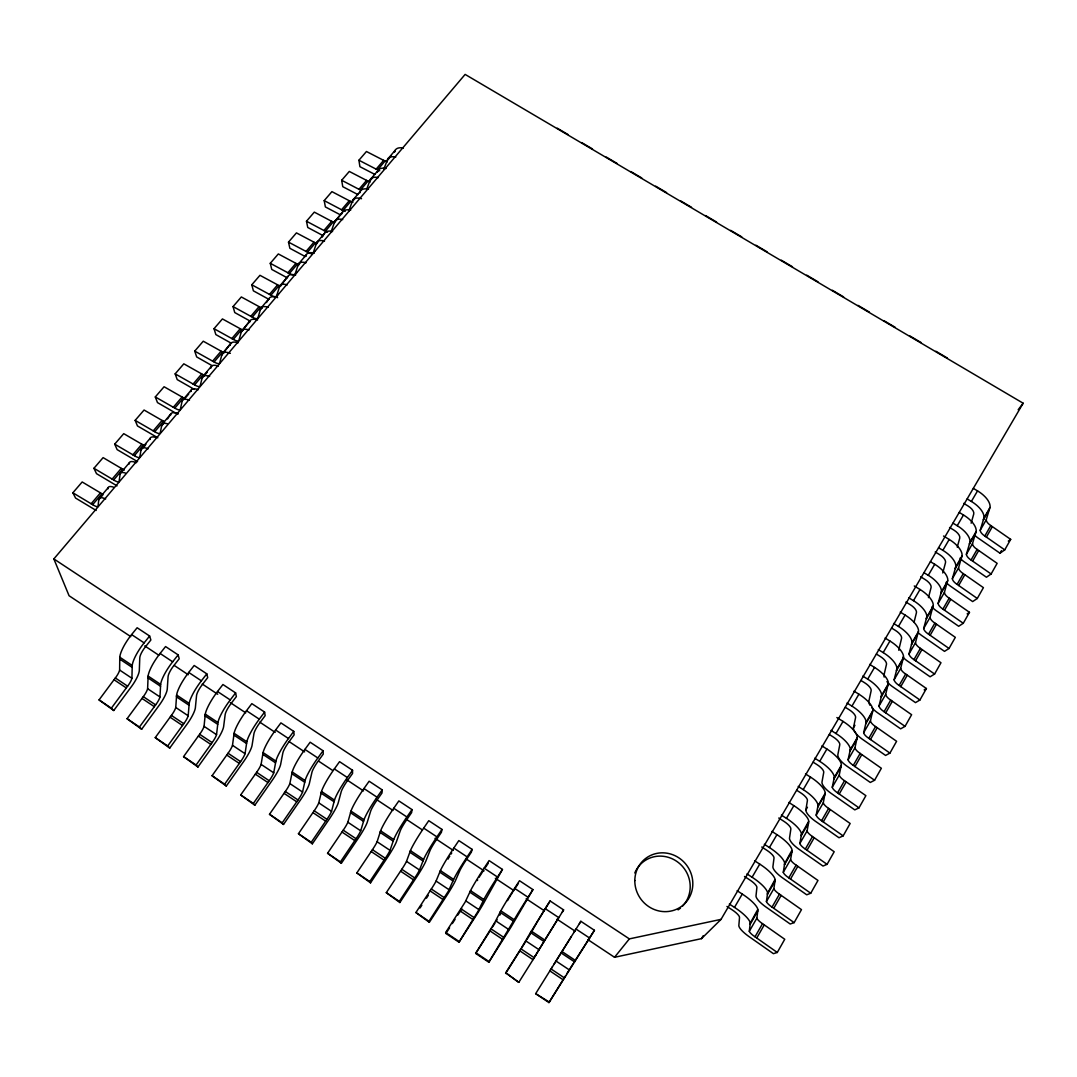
<?xml version="1.0" encoding="UTF-8"?>
<svg xmlns="http://www.w3.org/2000/svg" width="1077" height="1077" viewBox="0 0 1077 1077"><rect width="100%" height="100%" fill="white"/><g stroke="black" fill="none" stroke-linecap="round" stroke-linejoin="round"><path stroke-width="1.5" d="M839.239 775.09A8.912 3.11 30.6 0 0 844.516 780.704L865.881 795.661L858.988 807.844L837.556 792.834A8.939 3.056 30.7 0 1 832.252 787.233L839.239 775.09L841.366 764.589A22.684 8.024 30.9 0 0 835.362 755.529L833.49 753.86A22.684 8.024 30.9 0 0 826.894 749.04L821.926 745.917M113.745 710.524L99.057 699.915L115.333 677.971A9.114 2.571 -54.2 0 0 119.628 670.056L119.776 657.212L132.229 665.492L131.919 678.254A9.114 2.504 -54.3 0 1 127.611 686.17L111.375 708.181L113.745 710.524L130.613 687.705A18.605 5.116 -54.3 0 0 139.31 670.634L139.781 657.872A10.891 3.029 -54.6 0 1 145.408 646.833L150.874 640.007L149.622 636.022L137.129 627.756L131.609 634.582A23.061 6.597 -54.5 0 0 126.615 641.515L125.147 643.884A23.061 6.597 -54.5 0 0 119.87 656.364L119.749 659.097L132.175 667.377M854.963 747.801A8.831 3.231 30.4 0 0 860.16 753.415L881.363 768.264L874.578 780.26L853.307 765.37A8.872 3.177 30.5 0 1 848.07 759.756L854.963 747.801L857.279 736.991A22.509 8.32 30.7 0 0 851.409 727.864L849.565 726.181A22.509 8.32 30.7 0 0 843.022 721.402L836.856 717.538M141.652 729.25L127.073 718.722L143.281 696.644A9.128 2.423 -54.5 0 0 147.616 688.715L148.114 676.073L160.635 684.407L159.975 696.954A9.141 2.342 -54.6 0 1 155.626 704.883L139.458 727.015L141.652 729.25L158.44 706.297A18.659 4.779 -54.6 0 0 167.258 689.24L168.079 676.666A10.932 2.841 -54.9 0 1 173.787 665.653L179.213 658.761L178.136 654.883L165.562 646.563L160.096 653.456A23.115 6.179 -54.8 0 0 155.115 660.416L153.634 662.799A23.115 6.179 -54.8 0 0 148.236 675.252L148.047 677.931L160.54 686.251M870.431 720.917A8.764 3.339 30.1 0 0 875.561 726.558L896.602 741.286L889.925 753.106L868.816 738.324A8.804 3.285 30.2 0 1 863.66 732.697L870.431 720.917L872.949 709.824A22.334 8.616 30.5 0 0 867.214 700.615L865.383 698.946A22.334 8.616 30.5 0 0 858.894 694.194L853.994 691.138M885.671 694.45A8.71 3.446 29.9 0 0 890.733 700.104L911.613 714.711L905.043 726.356L884.082 711.695A8.737 3.393 30 0 1 878.994 706.041L885.671 694.45L888.39 683.074A22.159 8.885 30.2 0 0 882.777 673.798L880.959 672.129A22.159 8.885 30.2 0 0 874.537 667.417L869.664 664.388M514.241 919.745L500.845 910.832L495.03 922.033L475.671 953.414L488.81 962.232L514.618 919.071A23.923 0.714 -57.7 0 1 521.753 907.197L523.287 904.734A23.923 0.714 -57.7 0 1 528.026 897.249L532.927 889.602L519.491 880.717L514.564 888.337A23.896 0.915 -57.6 0 0 509.825 895.795L508.29 898.258A23.896 0.915 -57.6 0 0 501.222 910.146L500.091 912.3L513.46 921.198M363.528 821.388L350.537 812.731L351.25 810.348A23.559 3.204 -56.5 0 1 357.604 798.219L359.112 795.795A23.559 3.204 -56.5 0 1 363.959 788.539L369.128 781.229L382.187 789.872L381.998 792.995L376.883 800.278A11.133 1.414 -56.6 0 0 370.636 811.237L367.217 822.343A19.009 2.396 -56.4 0 1 357.577 839.279L341.369 863.283L327.57 853.253L343.226 830.179A9.303 1.252 -56.3 0 0 347.858 822.236L350.994 811.102L364.013 819.759L360.714 830.811A9.316 1.171 -56.4 0 1 356.056 838.741L340.44 861.883L341.369 863.283M169.722 748.084L155.25 737.624L171.378 715.411A9.154 2.262 -54.7 0 0 175.753 707.481L176.615 695.042L189.215 703.429L188.179 715.774A9.168 2.181 -54.9 0 1 183.79 723.69L167.702 745.971L169.722 748.084L186.429 724.983A18.713 4.456 -54.9 0 0 195.354 707.952L196.539 695.58A10.958 2.639 -55.1 0 1 202.328 684.568L207.699 677.621L206.797 673.839L194.17 665.492L188.731 672.438A23.182 5.775 -55 0 0 183.777 679.439L182.296 681.822A23.182 5.775 -55 0 0 176.749 694.234L176.493 696.873L189.054 705.233M900.682 668.373A8.643 3.554 29.6 0 0 905.676 674.04L926.408 688.526L919.933 699.996L899.12 685.457A8.67 3.5 29.7 0 1 894.112 679.802L900.682 668.373L903.576 656.728A21.984 9.154 30 0 0 898.097 647.385L896.306 645.715A21.984 9.154 30 0 0 889.925 641.03L885.079 638.042M915.477 642.7A8.576 3.648 29.3 0 0 920.391 648.367L940.975 662.745L934.594 674.04L913.942 659.622A8.603 3.608 29.5 0 1 909.001 653.954L915.477 642.7L918.546 630.785A21.823 9.41 29.8 0 0 913.188 621.375L911.411 619.706A21.823 9.41 29.8 0 0 905.084 615.061L900.264 612.099M105.694 498.907A22.307 5.56 38.2 0 0 98.922 498.355L98.02 506.486A8.697 2.127 38.4 0 1 92.649 504.655L72.873 492.795L82.175 481.971L101.938 493.751A8.67 2.194 38.5 0 0 102.705 494.208M930.043 617.39A8.508 3.743 29.1 0 0 934.89 623.085L955.326 637.342L949.039 648.475L928.536 634.165A8.535 3.702 29.2 0 1 923.662 628.483L930.043 617.39L933.288 605.234A21.661 9.666 29.5 0 0 928.037 595.756L926.287 594.1A21.661 9.666 29.5 0 0 920.014 589.482L914.279 585.969M167.514 418.926L170.947 413.689A21.715 6.637 38.9 0 1 178.042 413.635M197.939 767.026L183.575 756.633L199.635 734.272A9.181 2.1 -55 0 0 204.051 726.342L205.276 714.118L217.944 722.546L216.544 734.676A9.195 2.019 -55.1 0 1 212.115 742.605L196.095 765.02L197.939 767.026L214.565 743.776A18.753 4.12 -55.1 0 0 223.612 726.76L225.16 714.589A10.985 2.437 -55.4 0 1 231.016 703.591L236.361 696.59L235.621 692.915L222.926 684.514L217.527 691.515A23.236 5.358 -55.3 0 0 212.586 698.556L211.105 700.952A23.236 5.358 -55.3 0 0 205.438 713.311L205.101 715.922L217.729 724.323M944.394 592.458A8.454 3.837 28.8 0 0 949.187 598.166L969.475 612.315L963.269 623.287L942.913 609.084A8.481 3.796 28.9 0 1 938.107 603.389L944.394 592.458L947.814 580.072A21.5 9.908 29.3 0 0 942.685 570.527L940.948 568.858A21.5 9.908 29.3 0 0 934.715 564.281L930.434 561.682M757.925 909.877L756.862 918.156A9.276 2.464 31.8 0 0 762.529 923.676L784.743 939.265L777.284 952.458L755.004 936.802A9.303 2.41 31.9 0 1 749.296 931.309L750.252 923.164L757.858 909.325A23.613 6.381 32.1 0 0 751.127 900.735L749.148 899.053A23.613 6.381 32.1 0 0 742.268 894.058L737.139 890.733M958.543 567.902A8.387 3.931 28.6 0 0 963.269 573.61L983.409 587.652L977.297 598.462L957.09 584.367A8.414 3.891 28.7 0 1 952.351 578.659L958.543 567.902L962.124 555.261A21.352 10.137 29 0 0 957.103 545.662L955.38 544.006A21.352 10.137 29 0 0 949.2 539.456L943.533 536.023M132.229 665.492L132.323 664.657A23.088 6.408 -54.6 0 1 137.668 652.204L139.135 649.821A23.088 6.408 -54.6 0 1 144.116 642.875L149.622 636.022M393.172 841.124L380.114 832.427L380.908 830.084A23.627 2.76 -56.7 0 1 387.397 817.995L388.905 815.558A23.627 2.76 -56.7 0 1 393.738 808.275L398.853 800.911L411.993 809.594L411.616 812.596L406.554 819.947A11.16 1.212 -56.8 0 0 400.227 830.892L396.417 841.77A19.063 2.033 -56.7 0 1 386.643 858.692L370.528 882.844L356.85 872.908L372.427 849.672A9.33 1.077 -56.5 0 0 377.098 841.743L380.625 830.825L393.724 839.535L390.022 850.359A9.343 0.996 -56.7 0 1 385.324 858.288L369.788 881.578L370.528 882.844M125.444 473.045A22.132 5.883 38.4 0 0 120.247 473.288L119.049 481.715A8.643 2.262 38.6 0 1 113.664 479.979L93.941 468.293L103.109 457.631L122.805 469.235A8.603 2.316 38.7 0 0 124.299 470.097M972.477 543.683A8.333 4.012 28.3 0 0 977.135 549.405L997.14 563.338L991.123 573.987L971.064 560.013A8.347 3.985 28.4 0 1 966.379 554.292L972.477 543.683L976.22 530.826A21.19 10.366 28.8 0 0 971.306 521.174L969.61 519.518A21.19 10.366 28.8 0 0 963.471 514.994L959.257 512.45M226.305 786.062L212.061 775.736L228.041 753.24A9.208 1.925 -55.3 0 0 232.497 745.311L234.099 733.302L246.835 741.77L245.058 753.698A9.222 1.858 -55.4 0 1 240.588 761.627L224.649 784.191L226.305 786.062L242.85 762.664A18.807 3.783 -55.4 0 0 252.018 745.661L253.93 733.706A11.012 2.248 -55.6 0 1 259.867 722.707L265.157 715.653L264.605 712.085L251.83 703.644L246.485 710.712A23.304 4.941 -55.5 0 0 241.571 717.794L240.077 720.19A23.304 4.941 -55.5 0 0 234.274 732.508L233.857 735.066L246.566 743.52M986.222 519.828A8.266 4.106 28 0 0 990.813 525.549L1010.684 539.375L1004.747 549.876L984.822 536.009A8.293 4.066 28.1 0 1 980.205 530.288L986.222 519.828L990.113 506.755A21.042 10.582 28.5 0 0 985.307 497.035L983.624 495.393A21.042 10.582 28.5 0 0 977.539 490.897L973.339 488.379M775.157 880.003L773.865 888.633A9.195 2.612 31.6 0 0 779.452 894.166L801.476 909.634L794.153 922.612L772.047 907.09A9.235 2.544 31.7 0 1 766.42 901.57L767.605 893.089L775.103 879.438A23.425 6.731 31.8 0 0 768.52 870.741L766.568 869.058A23.425 6.731 31.8 0 0 759.743 864.117L754.654 860.819M160.635 684.407L160.756 683.585A23.142 6.004 -54.9 0 1 166.221 671.159L167.702 668.777A23.142 6.004 -54.9 0 1 172.67 661.803L178.136 654.883M148.222 448.786A21.957 6.193 38.6 0 0 141.262 448.597L139.768 457.308A8.576 2.383 38.8 0 1 134.342 455.665L114.701 444.155L123.734 433.654L143.349 445.084A8.549 2.437 38.9 0 0 144.843 445.932M792.107 850.615L790.599 859.567A9.128 2.733 31.3 0 0 796.105 865.127L817.968 880.461L810.739 893.237L788.808 877.849A9.154 2.679 31.4 0 1 783.275 872.303L784.675 863.485L792.066 850.022A23.223 7.081 31.6 0 0 785.645 841.245L783.706 839.562A23.223 7.081 31.6 0 0 776.948 834.648L771.872 831.39M805.515 773.946L810.51 777.123A22.859 7.727 31.2 0 1 817.16 781.969L819.045 783.652A22.859 7.727 31.2 0 1 825.197 792.618L823.286 802.809A8.979 2.989 30.8 0 0 828.63 808.396L850.157 823.488L843.156 835.873L839.01 837.758L816.554 822.061A18.39 5.991 31 0 1 805.865 809.971L807.413 800.507A10.824 3.581 31.3 0 0 800.44 792.659L796.711 790.276M254.832 805.206L240.696 794.961L256.595 772.317A9.235 1.764 -55.5 0 0 261.105 764.387L263.084 752.594L275.874 761.102L273.733 772.815A9.235 1.683 -55.6 0 1 269.21 780.744L253.351 803.455L254.832 805.206L271.296 781.66A18.861 3.446 -55.7 0 0 280.585 764.67L282.861 752.931A11.039 2.046 -55.9 0 1 288.878 741.945L294.129 734.824L293.752 731.377L280.909 722.882L275.604 730.004A23.371 4.51 -55.8 0 0 270.704 737.126L269.21 739.536A23.371 4.51 -55.8 0 0 263.273 751.8L262.788 754.317L275.564 762.826M221.606 355.316L230.801 343.361A21.244 7.485 39.5 0 1 238.138 342.823M189.215 703.429L189.35 702.608A23.209 5.587 -55.1 0 1 194.95 690.236L196.431 687.84A23.209 5.587 -55.1 0 1 201.386 680.826L206.797 673.839M808.787 821.697L807.077 830.973A9.047 2.868 31.1 0 0 812.502 836.533L834.19 851.745L827.082 864.333L805.313 849.066A9.087 2.814 31.2 0 1 799.861 843.493L801.476 834.365L808.76 821.091A23.048 7.404 31.4 0 0 802.473 812.22L800.561 810.537A23.048 7.404 31.4 0 0 793.857 805.65L788.835 802.446M167.312 423.746A21.796 6.502 38.8 0 0 161.94 424.284L160.177 433.277A8.508 2.491 39 0 1 154.725 431.715L135.15 420.38L144.062 410.027L163.596 421.295A8.481 2.544 39.1 0 0 164.35 421.74M241.046 332.456L250.16 320.596A21.082 7.741 39.7 0 1 257.578 319.923M843.156 835.873L821.563 820.728A9.006 2.935 30.9 0 1 816.178 815.141L818.008 805.704L825.197 793.237M170.503 415.399L170.745 414.12L161.752 424.701M422.992 860.981L409.852 852.23L410.727 849.928A23.694 2.302 -56.9 0 1 417.364 837.893L418.886 835.456A23.694 2.302 -56.9 0 1 423.692 828.119L428.767 820.687L441.974 829.425L441.408 832.306L436.387 839.723A11.201 0.996 -57 0 0 429.979 850.655L425.778 861.317A19.117 1.669 -56.9 0 1 415.884 878.213L399.85 902.526L386.293 892.658L401.788 869.287A9.356 0.902 -56.8 0 0 406.514 861.344L410.431 850.655L423.598 859.419L419.505 870.014A9.37 0.821 -56.9 0 1 414.753 877.943L399.311 901.395L399.85 902.526M283.52 824.457L269.492 814.279L285.311 791.501A9.262 1.589 -55.8 0 0 289.861 783.571L292.217 771.98L305.087 780.556L302.57 792.039A9.262 1.521 -55.9 0 1 298.006 799.969L282.214 822.828L283.52 824.457L299.904 800.763A18.901 3.096 -55.9 0 0 309.301 783.787L311.953 772.249A11.08 1.831 -56.1 0 1 318.052 761.277L323.262 754.102L323.073 750.763L310.149 742.215L304.899 749.404A23.425 4.079 -56 0 0 300.012 756.566L298.504 758.989A23.425 4.079 -56 0 0 292.432 771.213L291.867 773.69L304.724 782.239M217.944 722.546L218.106 721.738A23.263 5.17 -55.4 0 1 223.828 709.406L225.322 707.01A23.263 5.17 -55.4 0 1 230.249 699.942L235.621 692.915M889.925 753.106L885.59 755.435L863.633 740.128A17.959 6.704 30.2 0 1 853.442 727.864L855.582 717.551A10.582 4.012 30.6 0 0 848.945 709.581L845.283 707.293M189.471 400.173A21.634 6.799 39 0 0 182.323 400.321L180.276 409.583A8.441 2.612 39.2 0 1 174.811 408.116L155.303 396.955L164.081 386.751L183.548 397.844A8.414 2.666 39.3 0 0 185.029 398.678M832.252 787.233L834.285 777.486L841.366 765.222M848.07 759.756L850.292 749.727L857.265 737.637M209.625 376.425A21.473 7.081 39.2 0 0 202.409 376.721L200.093 386.253A8.374 2.719 39.4 0 1 194.6 384.866L175.161 373.867L183.817 363.824L203.216 374.742A8.347 2.773 39.5 0 0 203.957 375.186M534.461 957.399L518.791 982.359L505.732 972.814L520.878 948.81L534.138 957.668L532.927 959.607L519.666 950.749M246.835 741.77L247.01 740.989A23.331 4.752 -55.6 0 1 252.88 728.685L254.36 726.288A23.331 4.752 -55.6 0 1 259.288 719.18L264.605 712.085M863.66 732.697L866.07 722.384L872.922 710.483M312.357 843.816L298.45 833.719L314.188 810.779A9.276 1.427 -56 0 0 318.779 802.85L321.525 791.487L334.476 800.103L331.554 811.371A9.289 1.346 -56.2 0 1 326.95 819.301L311.253 842.295L312.357 843.816L328.66 819.96A18.955 2.746 -56.2 0 0 338.178 803.011L341.221 791.689A11.107 1.629 -56.3 0 1 347.386 780.731L352.542 773.488L352.542 770.27L339.551 761.668L334.341 768.924A23.492 3.648 -56.2 0 0 329.481 776.127L327.973 778.55A23.492 3.648 -56.2 0 0 321.767 790.72L321.121 793.157L334.045 801.759M878.994 706.041L881.592 695.473L888.35 683.76M230.357 353.337L229.482 353.014A21.311 7.364 39.4 0 0 222.185 353.471L219.614 363.259A8.32 2.827 39.6 0 1 214.094 361.953L194.735 351.115L203.257 341.207L222.589 351.977A8.293 2.868 39.7 0 0 224.056 352.785M914.01 622.452L916.433 612.746A10.258 4.51 29.6 0 0 910.2 604.668L905.919 602.03M894.112 679.802L896.885 668.965L903.536 657.428M230.195 345.205L230.559 343.832L221.943 353.943M928.455 597.627L931.08 587.53A10.191 4.631 29.4 0 0 924.941 579.413L920.687 576.814M275.874 761.102L276.089 760.335A23.398 4.321 -55.9 0 1 282.08 748.084L283.574 745.674A23.398 4.321 -55.9 0 1 288.474 738.526L293.752 731.377M909.001 653.954L911.936 642.861L918.493 631.499M249.056 329.952A21.15 7.633 39.6 0 0 241.679 330.572L238.852 340.588A8.253 2.935 39.8 0 1 233.319 339.376L214.027 328.687L222.427 318.927L241.692 329.535A8.226 2.975 39.9 0 0 243.146 330.329M942.752 572.964L945.512 562.679A10.11 4.739 29.1 0 0 939.467 554.534L935.226 551.962M335.135 221.822L342.89 211.604A20.342 8.939 40.7 0 1 350.644 210.244M923.662 628.483L926.772 617.148L933.221 605.961M452.973 880.932L439.766 872.141L440.722 869.893A23.761 1.844 -57.1 0 1 447.493 857.898L449.015 855.448A23.761 1.844 -57.1 0 1 453.807 848.07L458.829 840.585L472.116 849.376L471.363 852.136L466.395 859.608A11.228 0.781 -57.2 0 0 459.892 870.526L455.302 880.973A19.171 1.306 -57.2 0 1 445.272 897.841L429.333 922.316L415.91 912.529L431.312 888.996A9.383 0.727 -57 0 0 436.077 881.067L440.399 870.606L453.632 879.411L448.49 890.989L428.983 921.306L429.333 922.316M957.251 547.17L959.728 538.19A10.043 4.846 28.9 0 0 953.778 530.032L949.564 527.488M249.514 322.494L249.904 321.081L241.423 331.043M938.107 603.389L941.379 591.825L947.733 580.799M971.144 523.193L973.729 514.052A9.962 4.954 28.6 0 0 967.873 505.88L963.686 503.363M268.335 307.241A21.002 7.889 39.8 0 0 260.876 307.995L257.82 318.253A8.199 3.029 40 0 1 252.26 317.109L233.049 306.582L241.329 296.956L260.513 307.416A8.172 3.069 40.1 0 0 261.967 308.197M952.351 578.659L955.77 566.865L962.03 556.015M305.087 780.556L305.316 779.788A23.452 3.891 -56.1 0 1 311.455 767.578L312.949 765.155A23.452 3.891 -56.1 0 1 317.836 757.979L323.073 750.763M966.379 554.292L969.946 542.283L976.125 531.58M280.518 286.374A8.118 3.164 40.3 0 1 279.078 285.62L259.961 275.308L251.789 284.799L270.933 295.165A8.145 3.123 40.2 0 0 276.52 296.229L279.818 285.742A20.84 8.145 40 0 1 287.344 284.84M980.205 530.288L983.92 518.064L990.005 507.523M298.814 264.875A8.051 3.258 40.5 0 1 297.373 264.121L278.324 253.943L270.273 263.3L289.35 273.531A8.078 3.218 40.4 0 0 294.95 274.527L298.464 263.811A20.692 8.387 40.2 0 1 306.07 262.775M334.476 800.103L334.718 799.349A23.519 3.446 -56.3 0 1 340.992 787.193L342.499 784.77A23.519 3.446 -56.3 0 1 347.359 777.54L352.542 770.27M316.853 243.658A7.997 3.352 40.8 0 1 315.413 242.917L296.444 232.888L288.501 242.123L307.51 252.206A8.024 3.312 40.7 0 0 313.111 253.122L316.867 242.19A20.544 8.616 40.4 0 1 324.527 241.033M331.029 232.013L335.001 220.879A20.409 8.845 40.6 0 1 342.715 219.587M342.028 213.717L342.58 212.142L334.691 221.431M348.706 211.2L352.879 199.864A20.261 9.06 40.8 0 1 360.66 198.451L361.535 198.706M364.013 819.759L364.282 819.018A23.586 3.002 -56.6 0 1 370.69 806.902L372.198 804.479A23.586 3.002 -56.6 0 1 377.044 797.209L382.187 789.872M483.129 901.018L469.841 892.16L470.891 889.965A23.829 1.387 -57.4 0 1 477.811 878.024L479.332 875.561A23.829 1.387 -57.4 0 1 484.098 868.143L489.079 860.59L502.447 869.435L485 900.722A19.224 0.942 -57.4 0 1 474.836 917.591L458.99 942.213L445.918 933.449L445.676 932.507L465.143 902.095L470.541 890.666L483.856 899.524L478.269 910.859L458.99 942.213M366.705 189.121L370.501 179.145A20.126 9.276 41 0 1 378.337 177.597M383.829 169.076L387.882 158.709A19.978 9.478 41.3 0 1 395.784 157.054M518.791 982.359L505.732 972.814M393.724 839.535L394.007 838.808A23.654 2.558 -56.8 0 1 400.563 826.732L402.071 824.295A23.654 2.558 -56.8 0 1 406.904 816.985L411.993 809.594M423.598 859.419L423.907 858.692A23.721 2.1 -57 0 1 430.598 846.684L432.119 844.233A23.721 2.1 -57 0 1 436.925 836.883L441.974 829.425M532.927 889.602L511.185 926.826L488.81 962.232M453.632 879.411L453.969 878.711A23.788 1.642 -57.2 0 1 460.808 866.743L462.343 864.293A23.788 1.642 -57.2 0 1 467.122 856.888L472.116 849.376M483.856 899.524L484.206 898.824A23.856 1.185 -57.5 0 1 491.193 886.909L492.727 884.459A23.856 1.185 -57.5 0 1 497.493 877.015L502.447 869.435M562.248 912.286L563.594 909.89L550.091 900.951L538.352 920.095M287.559 276.964L288.057 276.062A20.773 8.253 40.1 0 1 295.61 275.093M477.313 880.555L477.703 879.828M324.339 233.722L324.877 232.78A20.49 8.724 40.5 0 1 332.564 231.555M974.968 535.484A16.922 8.293 28.2 0 0 979.289 538.85L1000.021 553.228L1001.502 550.616M521.456 947.908L531.338 931.12L544.8 940.086L535.282 955.851M507.523 900.628L508.936 898.205M532.442 930.366L537.921 920.808M755.004 936.802L762.529 923.676M772.047 907.09L779.452 894.166M788.808 877.849L796.105 865.127M805.313 849.066L812.502 836.533M821.563 820.728L828.63 808.396M837.556 792.834L844.516 780.704M853.307 765.37L860.16 753.415M868.816 738.324L875.561 726.558M884.082 711.695L890.733 700.104M899.12 685.457L905.676 674.04M913.942 659.622L920.391 648.367M928.536 634.165L934.89 623.085M942.913 609.084L949.187 598.166M957.09 584.367L963.269 573.61M971.064 560.013L977.135 549.405M984.822 536.009L990.813 525.549M756.714 938.08L764.239 924.941M773.744 908.355L781.148 895.431M790.491 879.101L797.788 866.379M806.983 850.318L814.158 837.798M823.218 821.98L830.273 809.648M839.198 794.072L846.145 781.942M854.923 766.609L861.775 754.654M870.418 739.562L877.163 727.783M885.684 712.92L892.321 701.329M900.709 686.682L907.251 675.252M915.517 660.834L921.952 649.579M930.097 635.363L936.438 624.283M944.462 610.282L950.722 599.351M958.624 585.551L964.79 574.795M972.571 561.198L978.656 550.589M986.33 537.181L992.321 526.72M749.296 931.309L756.862 918.156M766.42 901.57L773.865 888.633M783.275 872.303L790.599 859.567M799.861 843.493L807.077 830.973M816.178 815.141L823.286 802.809M757.764 911.088L750.117 924.362L750.184 922.626A23.694 6.22 32.2 0 0 743.386 914.09L741.393 912.394A23.694 6.22 32.2 0 0 734.487 907.399L729.344 904.047M774.969 881.269L767.43 894.327L767.551 892.523A23.506 6.583 31.9 0 0 760.901 883.88L758.935 882.198A23.506 6.583 31.9 0 0 752.096 877.23L746.98 873.918M791.878 851.934L784.473 864.777L784.635 862.906A23.317 6.92 31.7 0 0 778.146 854.169L776.194 852.486A23.317 6.92 31.7 0 0 769.409 847.545L764.333 844.287M808.531 823.057L801.234 835.712L801.45 833.773A23.129 7.256 31.5 0 0 795.109 824.928L793.184 823.245A23.129 7.256 31.5 0 0 786.452 818.358L781.404 815.127M824.915 794.638L817.739 807.09L817.995 805.084A22.94 7.579 31.3 0 0 811.789 796.159L809.891 794.476A22.94 7.579 31.3 0 0 803.213 789.616L798.205 786.425M841.043 766.676L833.988 778.927L834.285 776.867A22.765 7.902 31 0 0 828.213 767.847L826.328 766.178A22.765 7.902 31 0 0 819.718 761.345L814.737 758.195M856.929 739.132L849.968 751.194L850.305 749.08A22.577 8.199 30.8 0 0 844.381 739.98L842.524 738.31A22.577 8.199 30.8 0 0 835.954 733.518L831.013 730.394M872.558 712.018L865.706 723.906L866.083 721.725A22.402 8.495 30.6 0 0 860.294 712.557L858.45 710.874A22.402 8.495 30.6 0 0 851.947 706.122L847.034 703.039M887.96 685.322L881.215 697.021L881.619 694.8A22.24 8.764 30.3 0 0 875.951 685.551L874.134 683.868A22.24 8.764 30.3 0 0 867.685 679.143L862.798 676.1M903.118 659.043L896.468 670.554L896.926 668.278A22.065 9.047 30.1 0 0 891.379 658.949L889.589 657.28A22.065 9.047 30.1 0 0 883.18 652.595L878.32 649.579M918.048 633.141L911.505 644.49L911.99 642.161A21.903 9.303 29.9 0 0 906.578 632.764L904.788 631.109A21.903 9.303 29.9 0 0 898.447 626.437L893.614 623.475M932.749 607.643L926.314 618.817L926.826 616.434A21.728 9.558 29.6 0 0 921.535 606.984L919.771 605.314A21.728 9.558 29.6 0 0 913.471 600.683L908.678 597.748M947.248 582.509L940.894 593.521L941.446 591.098A21.58 9.801 29.4 0 0 936.263 581.58L934.526 579.924A21.58 9.801 29.4 0 0 928.28 575.32L923.985 572.708M961.519 557.751L955.259 568.602L955.851 566.139A21.419 10.043 29.1 0 0 950.776 556.553L949.066 554.897A21.419 10.043 29.1 0 0 942.86 550.334L938.592 547.749M975.587 533.357L969.421 544.047L970.04 541.543A21.257 10.258 28.9 0 0 965.086 531.903L963.376 530.247A21.257 10.258 28.9 0 0 957.224 525.711L952.983 523.153M989.453 509.327L983.368 519.854L984.015 517.297A21.109 10.487 28.6 0 0 979.168 507.617L977.485 505.961A21.109 10.487 28.6 0 0 971.373 501.451L967.173 498.934M805.865 809.971L807.44 807.252M853.442 727.864L854.95 725.265M531.109 932.695L531.648 931.78M587.894 939.629L614.536 957.291L701.49 938.646L721.038 919.368L1023.15 403.215L465.129 74.407L53.85 558.923L69.076 595.743L130.775 636.642M734.487 907.399L742.268 894.058M752.096 877.23L759.743 864.117M769.409 847.545L776.948 834.648M786.452 818.358L793.857 805.65M803.213 789.616L810.51 777.123M819.718 761.345L826.894 749.04M835.954 733.518L843.022 721.402M851.947 706.122L858.894 694.194M867.685 679.143L874.537 667.417M883.18 652.595L889.925 641.03M898.447 626.437L905.084 615.061M913.471 600.683L920.014 589.482M928.28 575.32L934.715 564.281M942.86 550.334L949.2 539.456M957.224 525.711L963.471 514.994M971.373 501.451L977.539 490.897M701.49 938.646L703.187 935.751M544.8 940.086L557.186 920.095M530.449 933.786L526.909 939.602M479.252 877.163L479.857 876.153M509.515 897.249L510.781 895.189M552.42 966.783L535.659 993.667L548.947 1002.593L594.437 930.299L580.853 921.306L579.386 923.635M588.904 939.009L594.437 930.299M588.109 940.302L575.953 959.324M548.947 1002.593L565.667 975.614M525.845 941.311L505.584 973.487M573.906 932.426L580.853 921.306M551.639 968.061L561.763 951.826M553.861 964.494L571.2 936.761M566.825 973.756L573.004 963.888M480.504 875.103L481.877 872.949M534.717 956.766L558.748 917.604L545.204 908.638L550.091 900.951M534.138 957.668L535.619 955.555M511.454 894.112L512.14 893.021M557.415 919.946L563.594 909.89M545.204 908.638L530.517 932.561L543.966 941.5M490.197 930.69L491.462 928.697M475.671 953.414L489.348 932.022M573.799 962.65L575.064 960.684M461.818 908.894L457.792 915.1M512.84 891.931L518.427 883.288M445.918 933.449L449.58 927.809M452.313 923.568L455.059 919.341M482.563 871.858L483.263 870.795M420.017 907.992L421.861 905.192M426.452 898.178L428.283 895.377M485.74 867.039L488.204 863.283M535.659 993.667L549.391 1002.108M1018.169 409.745L1023.15 403.215M614.536 957.291L629.358 938.888L721.038 919.368M276.52 296.229L278.553 293.833M294.95 274.527L296.956 272.158M313.111 253.122L315.09 250.793M91.114 503.794L100.39 492.903M112.116 479.13L121.257 468.401M132.808 454.844L141.814 444.262M153.19 430.908L162.075 420.488M173.276 407.335L182.026 397.063M193.066 384.099L201.695 373.975M212.573 361.199L221.068 351.223M231.797 338.622L240.171 328.795M250.753 316.382L259.005 306.689M269.425 294.452L277.556 284.907M287.842 272.831L295.865 263.421M306.003 251.506L313.905 242.231M331.703 221.337L314.309 212.129L306.474 221.229L323.908 230.491L331.703 221.337L333.21 222.01A7.943 3.433 41 0 0 334.637 222.737M349.258 200.726L331.918 191.639L324.204 200.618L341.571 209.759L349.258 200.726L350.752 201.386A7.889 3.527 41.2 0 0 352.879 202.368M366.57 180.397L349.298 171.445L341.678 180.29L358.978 189.31L366.57 180.397L368.065 181.057A7.835 3.608 41.4 0 0 370.178 182.026M383.641 160.352L366.449 151.507L358.924 160.244L376.156 169.143L383.641 160.352L385.135 160.998A7.781 3.689 41.7 0 0 387.249 161.94M92.649 504.655L101.938 493.751M113.664 479.979L122.805 469.235M134.342 455.665L143.349 445.084M154.725 431.715L163.596 421.295M174.811 408.116L183.548 397.844M194.6 384.866L203.216 374.742M214.094 361.953L222.589 351.977M233.319 339.376L241.692 329.535M252.26 317.109L260.513 307.416M270.933 295.165L279.078 285.62M289.35 273.531L297.373 264.121M307.51 252.206L315.413 242.917M323.908 230.491L325.402 231.165L333.21 222.01M341.571 209.759L343.065 210.432L350.752 201.386M358.978 189.31L360.472 189.969L368.065 181.057M376.156 169.143L377.65 169.789L385.135 160.998M98.774 498.732L108.185 487.666L108.063 488.823L108.346 487.275A22.227 5.708 38.3 0 1 113.489 487.127M120.085 473.678L129.361 462.773L129.186 463.972L129.536 462.383A22.052 6.018 38.5 0 1 136.442 462.666M141.074 449.001L150.215 438.258L149.999 439.497L150.403 437.854A21.89 6.327 38.7 0 1 155.721 437.397M182.121 400.765L190.979 390.345L190.696 391.651L191.194 389.901A21.553 6.92 39.1 0 1 198.37 389.686M202.18 377.179L210.917 366.907L210.594 368.267L211.146 366.449A21.392 7.202 39.3 0 1 218.402 366.086M260.621 308.493L268.981 298.666M279.535 286.253L287.774 276.574L280.128 286.509M298.181 264.336L306.299 254.791L305.814 256.299L306.595 254.266A20.625 8.481 40.3 0 1 314.215 253.162M316.571 242.729L324.567 233.319L322.05 237.209M352.556 200.43L360.337 191.275L359.758 192.864L360.66 190.723A20.194 9.154 40.9 0 1 368.469 189.242M370.178 179.711L377.852 170.691L377.246 172.32L378.175 170.126A20.059 9.37 41.1 0 1 386.051 168.524M387.545 159.288L395.111 150.39L394.478 152.045L395.461 149.811A19.925 9.572 41.4 0 1 403.377 148.101M98.653 499.876L102.84 494.962M140.885 450.226L145.947 444.262M161.523 425.953L164.512 422.44M185.782 397.44L188.731 393.967M201.87 378.512L207.322 372.103M260.203 309.92L262.29 307.47M266.463 302.57L269.25 298.167A20.934 7.997 39.9 0 1 276.735 297.346L277.61 297.642M297.71 265.831L299.729 263.448M316.059 244.25L318.052 241.908M351.991 202.005L354.898 198.585M370.542 180.196L373.409 176.816M386.926 160.931L391.247 155.855M1008.301 541.071L1010.684 539.375M1000.021 553.228L1004.747 549.876M991.123 573.987L986.438 577.232L965.557 562.746A17.044 8.118 28.4 0 1 960.011 558.155M977.297 598.462L972.666 601.572L951.624 586.978A17.178 7.929 28.7 0 1 946.037 582.374M967.159 613.836L969.475 612.315M963.269 623.287L958.678 626.275L937.502 611.574A17.299 7.741 29 0 1 931.847 606.943M949.039 648.475L944.502 651.356L923.164 636.52A17.42 7.552 29.2 0 1 918.708 633.088M934.594 674.04L930.097 676.787L908.611 661.843A17.555 7.351 29.5 0 1 902.863 657.185M924.174 689.872L926.408 688.526M919.933 699.996L915.49 702.621L893.843 687.557A17.69 7.149 29.8 0 1 886.923 681.647M905.043 726.356L900.655 728.833L878.845 713.647A17.824 6.933 30 0 1 871.858 707.724M874.578 780.26L870.31 782.454L848.178 767.026A18.094 6.475 30.5 0 1 837.825 754.815L839.777 744.772A10.662 3.864 30.8 0 0 833.033 736.843L829.344 734.514M858.988 807.844L854.775 809.891L832.494 794.328A18.242 6.233 30.7 0 1 821.966 782.185L823.73 772.424A10.743 3.729 31 0 0 816.864 764.522L813.148 762.179M827.082 864.333L823.003 866.056L800.373 850.238A18.538 5.735 31.2 0 1 789.495 838.216L790.855 829.048A10.918 3.433 31.5 0 0 783.76 821.226L778.752 818.022M810.739 893.237L806.727 894.799L783.935 878.845A18.686 5.466 31.5 0 1 772.882 866.891L774.013 858.046A10.999 3.271 31.7 0 0 766.811 850.265L761.762 847.02M794.153 922.612L790.208 924.012L767.228 907.911A18.834 5.197 31.7 0 1 755.987 896.037L756.902 887.515A11.093 3.11 31.9 0 0 749.579 879.788L744.49 876.49M777.284 952.458L773.421 953.683L750.252 937.448A18.996 4.914 31.9 0 1 738.835 925.641L739.522 917.456A11.187 2.935 32.2 0 0 732.064 909.782L726.948 906.457M374.823 174.393L359.906 166.679L358.924 160.244M357.968 194.614L342.755 186.671L341.678 180.29M340.642 214.983L325.375 206.932L324.204 200.618M323.073 235.634L307.753 227.476L306.474 221.229M305.262 256.568L289.875 248.302L288.501 242.123M287.196 277.812L271.754 269.425L270.273 263.3M268.887 299.339L253.378 290.83L251.789 284.799M177.772 414.282L157.484 402.596L155.303 396.955M250.308 321.175L234.746 312.559L233.049 306.582M157.821 437.787L137.466 425.94L135.15 420.38M231.461 343.334L215.844 334.584L214.027 328.687M137.573 461.656L117.137 449.621L114.701 444.155M212.344 365.803L196.674 356.931L194.735 351.115M194.385 389.416L177.22 379.602L175.161 373.867M117.03 485.875L96.513 473.665L93.941 468.293M96.163 510.458L75.578 498.059L72.873 492.795M557.24 128.176L567.983 134.504M581.674 142.581L592.471 148.936M606.23 157.04L617.067 163.421M630.893 171.566L641.771 177.988M655.664 186.173L666.609 192.608M680.556 200.834L691.542 207.309M705.556 215.562L716.595 222.064M730.677 230.37L741.77 236.9M755.919 245.233L767.053 251.803M781.269 260.176L792.457 266.773M806.74 275.173L817.981 281.811M832.319 290.251L843.614 296.915M858.032 305.397L869.381 312.088M883.854 320.623L895.256 327.341M909.809 335.903L921.266 342.661M935.886 351.264L947.383 358.049M891.635 628.079L895.243 630.301A10.339 4.389 29.9 0 1 901.57 638.351L898.891 649.431A17.555 7.351 29.5 0 0 898.891 650.36M876.422 654.076L880.044 656.324A10.42 4.268 30.1 0 1 886.479 664.347L883.975 675.185A17.69 7.149 29.8 0 0 884.177 677.083M860.967 680.476L864.616 682.751A10.501 4.146 30.3 0 1 871.145 690.747L868.829 701.329A17.824 6.933 30 0 0 870.095 705.368M53.85 558.923L629.358 938.888M131.609 634.582L144.116 642.875M160.096 653.456L172.67 661.803M188.731 672.438L201.386 680.826M217.527 691.515L230.249 699.942M246.485 710.712L259.288 719.18M275.604 730.004L288.474 738.526M304.899 749.404L317.836 757.979M334.341 768.924L347.359 777.54M363.959 788.539L377.044 797.209M393.738 808.275L406.904 816.985M423.692 828.119L436.925 836.883M453.807 848.07L467.122 856.888M484.098 868.143L497.493 877.015M514.564 888.337L528.026 897.249M589.644 938.067L576.02 929.047L561.117 952.93L574.633 961.923M144.789 645.931L158.817 655.233M174.245 665.451L188.26 674.754M202.288 684.043L217.716 694.261M230.33 702.635L245.758 712.853M259.772 722.142L275.2 732.373M289.215 741.663L304.643 751.894M318.671 761.183L332.685 770.472M346.713 779.775L363.541 790.922M376.156 799.296L392.984 810.442M405.598 818.803L422.426 829.963M435.054 838.323L453.282 850.413M465.897 858.773L484.125 870.862M495.339 878.293L513.567 890.369M526.195 898.743L544.423 910.819M557.038 919.193L575.266 931.268M561.992 951.529L575.535 960.549M119.628 670.056L131.919 678.254M147.616 688.715L159.975 696.954M175.753 707.481L188.179 715.774M204.051 726.342L216.544 734.676M232.497 745.311L245.058 753.698M261.105 764.387L273.733 772.815M289.861 783.571L302.57 792.039M318.779 802.85L331.554 811.371M347.858 822.236L360.714 830.811M377.098 841.743L390.022 850.359M406.514 861.344L419.505 870.014M436.077 881.067L449.136 889.777M465.816 900.897L478.942 909.648M495.716 920.835L508.923 929.639M525.778 940.881L539.065 949.739M556.028 961.047L569.383 969.946M115.333 677.971L127.611 686.17M143.281 696.644L155.626 704.883M171.378 715.411L183.79 723.69M199.635 734.272L212.115 742.605M228.041 753.24L240.588 761.627M256.595 772.317L269.21 780.744M285.311 791.501L298.006 799.969M314.188 810.779L326.95 819.301M343.226 830.179L356.056 838.741M372.427 849.672L385.324 858.288M401.788 869.287L414.753 877.943M431.312 888.996L444.357 897.706M460.996 908.826L474.109 917.591M490.856 928.764L504.049 937.569M564.415 977.889L551.074 968.977L549.862 970.916L563.204 979.828M114.081 679.775L126.359 687.974M142.029 698.448L154.374 706.7M170.126 717.228L182.538 725.521M198.383 736.103L210.863 744.436M226.789 755.071L239.336 763.458M255.357 774.161L267.971 782.589M284.072 793.345L296.767 801.827M312.963 812.65L325.712 821.172M342.001 832.05L354.831 840.612M371.202 851.557L384.099 860.173M400.563 871.172L413.528 879.842M430.086 890.894L443.132 899.618M459.785 910.738L472.897 919.502M489.645 930.69L502.824 939.494M99.057 699.915L111.375 708.181M127.073 718.722L139.458 727.015M155.25 737.624L167.702 745.971M183.575 756.633L196.095 765.02M212.061 775.736L224.649 784.191M240.696 794.961L253.351 803.455M269.492 814.279L282.214 822.828M298.45 833.719L311.253 842.295M327.57 853.253L340.44 861.883M356.85 872.908L369.788 881.578M386.293 892.658L399.311 901.395M415.91 912.529L428.983 921.306M445.676 932.507L458.842 941.338M475.63 952.606L488.85 961.478M448.099 859.042A11.214 0.875 -57.1 0 1 448.597 858.154M449.163 857.198A11.214 0.875 -57.1 0 1 449.769 856.175M451.075 854.061A11.214 0.875 -57.1 0 1 451.761 852.984M634.784 873.003A29.698 28.285 53.6 0 1 676.854 861.412A29.698 28.285 53.6 0 1 682.63 906.04M680.489 908.073A29.698 28.285 53.6 0 1 678.106 909.877M500.563 913.888A19.265 0.727 -57.6 0 1 499.836 915.154M497.089 919.718A19.265 0.727 -57.6 0 1 496.039 921.441M494.935 923.218A19.265 0.727 -57.6 0 1 492.633 926.866M345.192 211.415A7.916 3.487 41.1 0 1 343.065 210.432M379.764 170.745A7.808 3.648 41.6 0 1 377.65 169.789M361.199 190.36A7.862 3.568 41.3 0 1 360.472 189.969M327.543 232.174A7.97 3.406 40.9 0 1 325.402 231.165M634.811 880.542A29.927 28.473 53.1 0 0 678.066 908.517A29.927 28.473 53.1 0 0 678.564 857.655A29.927 28.473 53.1 0 0 634.811 880.542"/></g></svg>
